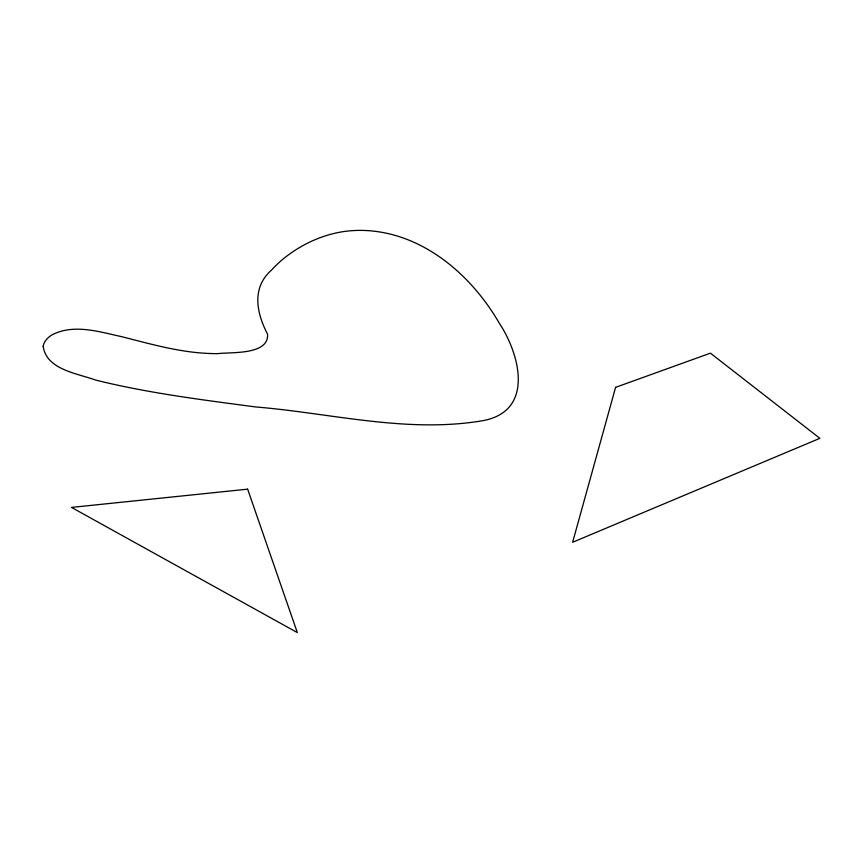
<?xml version="1.0" encoding="UTF-8"?>
<svg xmlns="http://www.w3.org/2000/svg" width="863" height="863" viewBox="0 0 863 863"><rect width="100%" height="100%" fill="white"/><g stroke="black" fill="none" stroke-linecap="round" stroke-linejoin="round"><path stroke-width="1.29" d="M43.182 346.376C46.386 369.688 77.465 373.409 95.534 380.044C148.08 393.129 201.953 399.785 255.556 406.937C331.047 413.161 407.746 433.679 483.442 420.572C534.693 410.659 519.85 354.089 499.127 322.913C471.09 274.574 422.6 232.686 364.52 230.464A67.713 39.094 0 0 0 342.827 231.694C321.942 234.995 302.19 244.143 285.545 257.066A168.166 97.088 0 0 0 271.802 269.817C251.155 287.778 256.57 313.161 267.595 334.272C268.846 355.265 231.176 351.931 217.735 353.647A118.824 68.609 0 0 1 202.816 353.118C175.038 351.144 148.166 343.366 121.295 336.581C99.04 331.759 73.916 323.679 52.276 334.736A32.794 18.932 0 0 0 43.182 346.376M615.589 387.358L572.633 542.266L819.85 438.328L710.411 353.15L615.589 387.358M247.638 489.159L71.5 507.412L297.325 632.579L247.638 489.159"/></g></svg>
